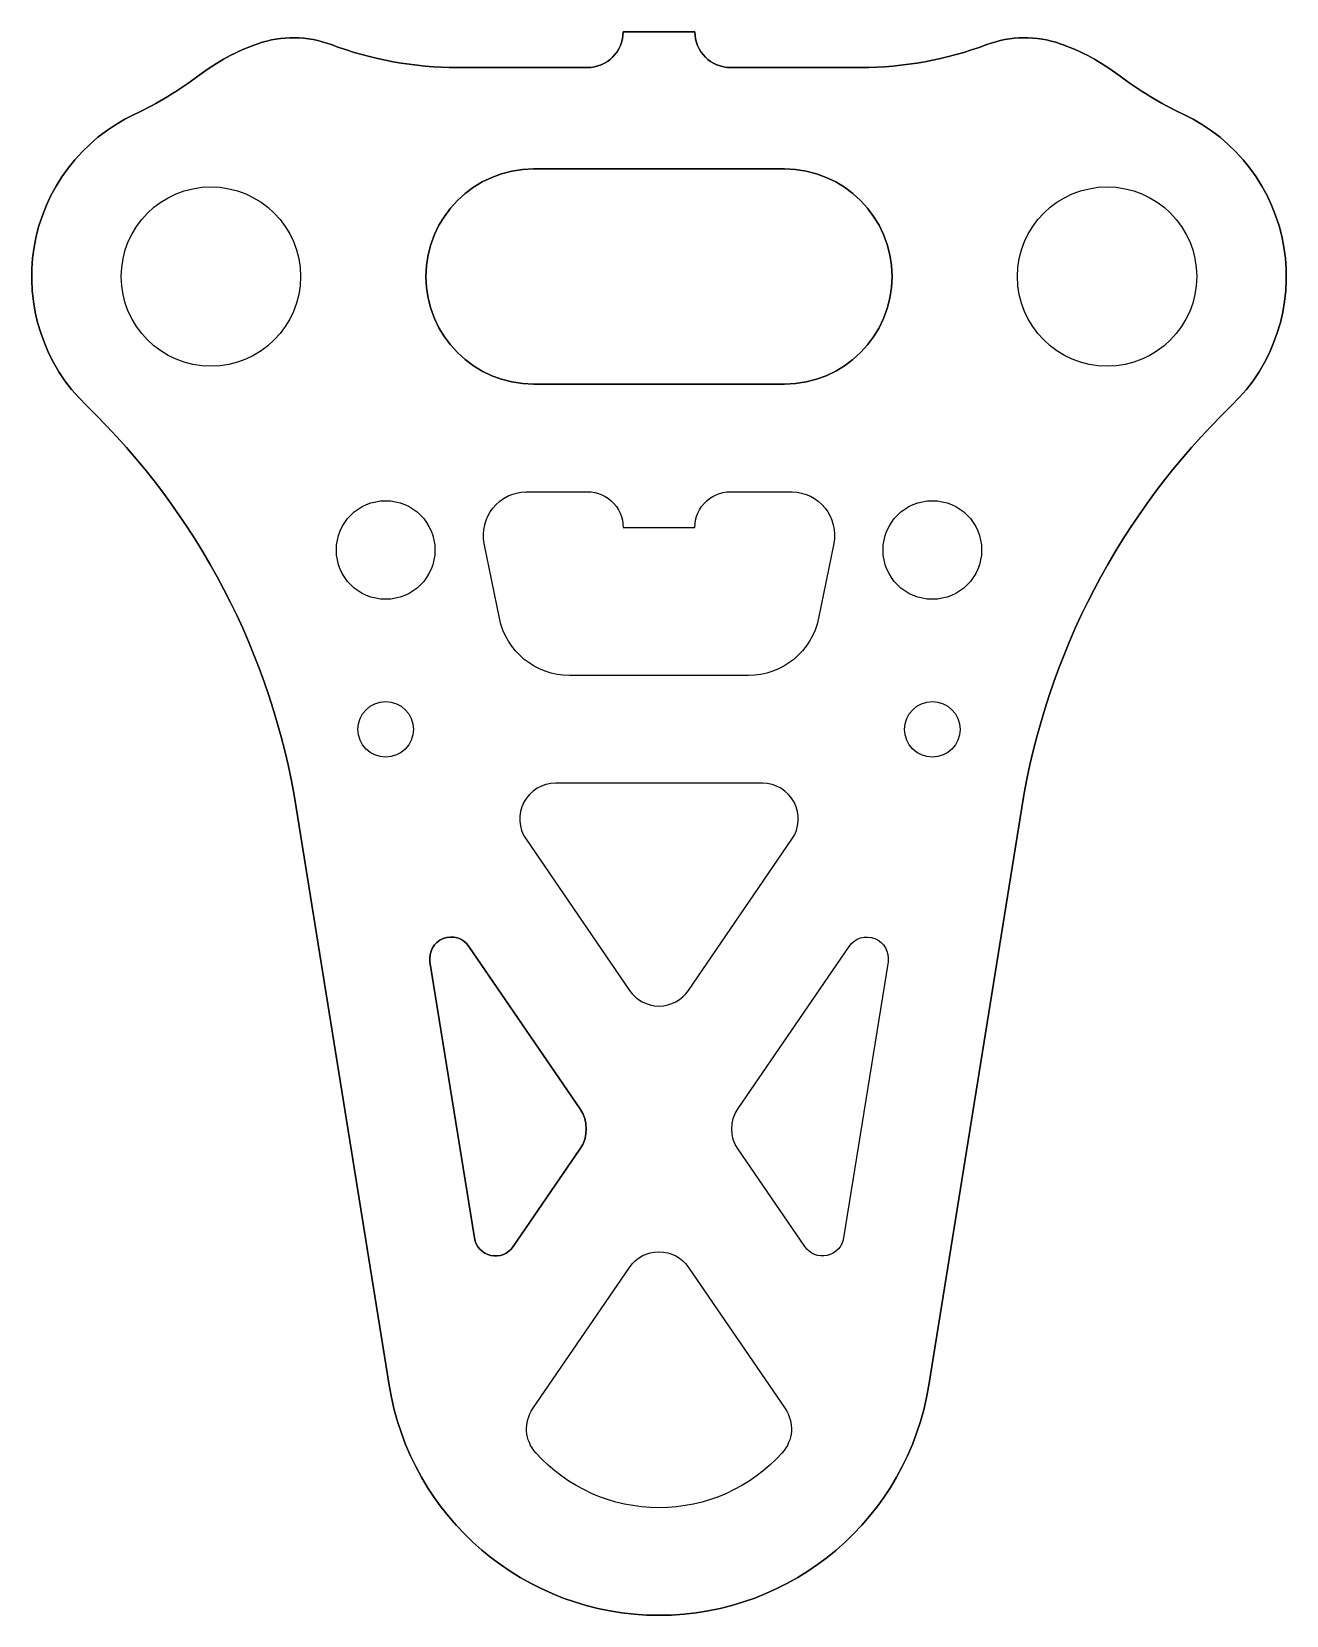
# Model space of a CAD drawing. Header units: millimetres. Extents: x -35 to 35, y -74.7 to 13.7.
import ezdxf

# ---------------------------------------------------------------- set-up
doc = ezdxf.new("R2010")
doc.units = ezdxf.units.MM
doc.layers.get('0').update_dxf_attribs({"linetype": 'CONTINUOUS'})

msp = doc.modelspace()

# ---------------------------------------------------------------- linework, layer by layer
for points in [[(-15.056, -61.825), (-20.238, -29.616, 0.162255), (-31.946, -7.194, -0.525501), (-29.245, 9.054, 0.052496), (-25.659, 11.219, -0.077949), (-22.383, 12.978, -0.175912), (-18.288, 12.932, 0.090127), (-11.251, 11.653), (-4, 11.653, 0.4142), (-2, 13.653), (2, 13.653, 0.4142), (4, 11.653), (11.251, 11.653, 0.090127), (18.288, 12.932, -0.175912), (22.383, 12.978, -0.077949), (25.659, 11.219, 0.052496), (29.245, 9.054, -0.525501), (31.946, -7.194, 0.162255), (20.238, -29.616), (15.056, -61.825, -0.851981)], [(20.238, -29.616, -0.162255), (31.946, -7.194, 0.525501), (29.245, 9.054, -0.052496), (25.659, 11.219, 0.077949), (22.383, 12.978, 0.175912), (18.288, 12.932, -0.090127), (11.251, 11.653), (4, 11.653, -0.4142), (2, 13.653), (-2, 13.653, -0.4142), (-4, 11.653), (-11.251, 11.653, -0.090127), (-18.288, 12.932, 0.175912), (-22.383, 12.978, 0.077949), (-25.659, 11.219, -0.052496), (-29.245, 9.054, 0.525501), (-31.946, -7.194, -0.162255), (-20.238, -29.616), (-15.056, -61.825, 0.851981), (15.056, -61.825)], [(-7, -6, -1), (-7, 6), (7, 6, -1), (7, -6)], [(7, 6), (-7, 6, 1), (-7, -6), (7, -6, 1)], [(4.207, -12.011, -0.007462), (7.43, -12.013, -0.46915), (9.745, -14.889), (8.905, -19.043, -0.35689), (4.984, -22.25), (-4.984, -22.25, -0.35689), (-8.905, -19.043), (-9.745, -14.889, -0.46915), (-7.43, -12.013, -0.007462), (-4.207, -12.011, -0.444933), (-2, -14), (2, -14, -0.444933)], [(-9.745, -14.889, -0.46915), (-7.43, -12.013, -0.007462), (-4.207, -12.011, -0.444933), (-2, -14), (2, -14, -0.444933), (4.207, -12.011, -0.007462), (7.43, -12.013, -0.46915), (9.745, -14.889), (8.905, -19.043, -0.35689), (4.984, -22.25), (-4.984, -22.25, -0.35689), (-8.905, -19.043)], [(1.65, -39.807), (7.419, -31.38, 0.603183), (5.769, -28.25), (-5.769, -28.25, 0.603183), (-7.419, -31.38), (-1.65, -39.807, 0.527344)], [(5.769, -28.25), (-5.769, -28.25, 0.603183), (-7.419, -31.38), (-1.65, -39.807, 0.527344), (1.65, -39.807), (7.419, -31.38, 0.603183)], [(-4.409, -46.4), (-10.602, -37.352, 0.800783), (-12.777, -38.221), (-10.302, -53.604, 0.677496), (-8.127, -54.092), (-4.409, -48.659, 0.309463)], [(-4.409, -46.4, -0.309463), (-4.409, -48.659), (-8.127, -54.092, -0.677496), (-10.302, -53.604), (-12.777, -38.221, -0.800783), (-10.602, -37.352)], [(4.409, -48.659, -0.309463), (4.409, -46.4), (10.602, -37.352, -0.800783), (12.777, -38.221), (10.302, -53.604, -0.677496), (8.127, -54.092)], [(10.602, -37.352, -0.800783), (12.777, -38.221), (10.302, -53.604, -0.677496), (8.127, -54.092), (4.409, -48.659, -0.309463), (4.409, -46.4)], [(6.874, -65.592, -0.445268), (-6.874, -65.592, -0.346218), (-7.039, -63.124), (-1.65, -55.252, -0.527344), (1.65, -55.252), (7.039, -63.124, -0.346218)], [(7.039, -63.124, -0.346218), (6.874, -65.592, -0.445268), (-6.874, -65.592, -0.346218), (-7.039, -63.124), (-1.65, -55.252, -0.527344), (1.65, -55.252)]]:
    msp.add_lwpolyline(points, format="xyb", close=True)
for centre, radius in [((-25, 0), 5), ((-25, 0), 5), ((25, 0), 5), ((25, 0), 5), ((-15.25, -15.25), 2.75), ((-15.25, -15.25), 2.75), ((15.25, -15.25), 2.75), ((15.25, -15.25), 2.75), ((-15.25, -25.25), 1.55), ((-15.25, -25.25), 1.55), ((15.25, -25.25), 1.55), ((15.25, -25.25), 1.55)]:
    msp.add_circle(centre, radius)

doc.saveas('drawing.dxf')
